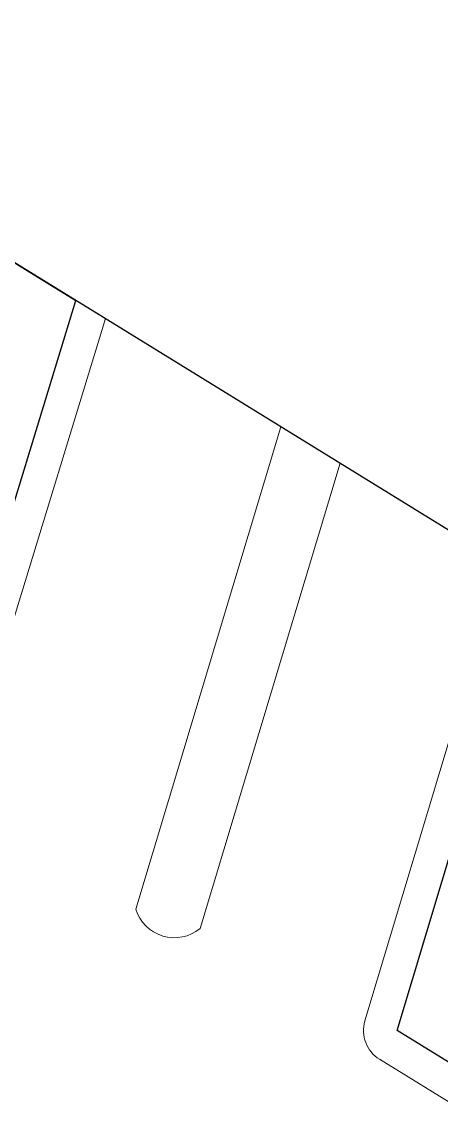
# Model space of a CAD drawing. Header units: millimetres. Extents: x 474016 to 477875, y 2288607 to 2292200.
# Drawn here: x 474451.8 to 474476.8, y 2290006.7 to 2290071.7 of the extents above; entities that cross this region are included whole.
import ezdxf

# ---------------------------------------------------------------- set-up
doc = ezdxf.new("R2010")
doc.units = ezdxf.units.MM
doc.header["$LTSCALE"] = 50
for name, color, linetype, lineweight in [('BANQUETA', 251, 'Continuous', 5), ('JARDINES', 98, 'Continuous', 13), ('poligono de lotes', 4, 'Continuous', 25)]:
    doc.layers.add(name, color=color, linetype=linetype, lineweight=lineweight)
doc.layers.add('CVL_LOTIF', color=1, linetype='Continuous')
doc.layers.add('POLIGONALGRAL', color=7, linetype='Continuous')

msp = doc.modelspace()

# ---------------------------------------------------------------- linework, layer by layer
at = {"color": 4}
msp.add_lwpolyline([(474267.087, 2289868.481), (474345.027, 2290122.777), (474455.018, 2290055.079)], dxfattribs=at)
at = {"layer": 'BANQUETA'}
for points in [[(474323.79, 2290053.487), (474443.303, 2290016.857, 0.414214), (474445.801, 2290018.183), (474456.777, 2290053.996)], [(474606.128, 2289928.02), (474473.113, 2290009.889, -0.340192), (474472.246, 2290012.169), (474480.455, 2290039.423)]]:
    msp.add_lwpolyline(points, format="xyb", dxfattribs=at)
at = {"layer": 'CVL_LOTIF'}
msp.add_line((474607.177, 2289929.724), (474474.161, 2290011.593), dxfattribs=at)
msp.add_lwpolyline([(474345.027, 2290122.777), (474331.556, 2290078.823), (474343.507, 2290075.16), (474355.458, 2290071.497), (474367.409, 2290067.834), (474379.361, 2290064.171), (474391.312, 2290060.508), (474403.263, 2290056.845), (474415.214, 2290053.182), (474427.166, 2290049.519), (474439.117, 2290045.856), (474451.068, 2290042.194), (474455.018, 2290055.079)], close=True, dxfattribs=at)
msp.add_lwpolyline([(474474.161, 2290011.593), (474482.217, 2290038.338)], dxfattribs=at)
at = {"layer": 'JARDINES'}
msp.add_lwpolyline([(474467.24, 2290047.557), (474458.586, 2290018.83, 0.534995), (474462.417, 2290017.676), (474470.764, 2290045.388)], format="xyb", dxfattribs=at)
at = {"layer": 'POLIGONALGRAL', "color": 3}
msp.add_lwpolyline([(474015.964, 2288823.713), (474235.189, 2289764.407), (474345.027, 2290122.777), (474674.083, 2289920.248), (474404.538, 2289616.523), (474693.544, 2289380.89), (474519.469, 2288757.839)], close=True, dxfattribs=at)
at = {"layer": 'poligono de lotes'}
msp.add_line((474345.027, 2290122.777), (474674.083, 2289920.248), dxfattribs=at)

doc.saveas('drawing.dxf')
